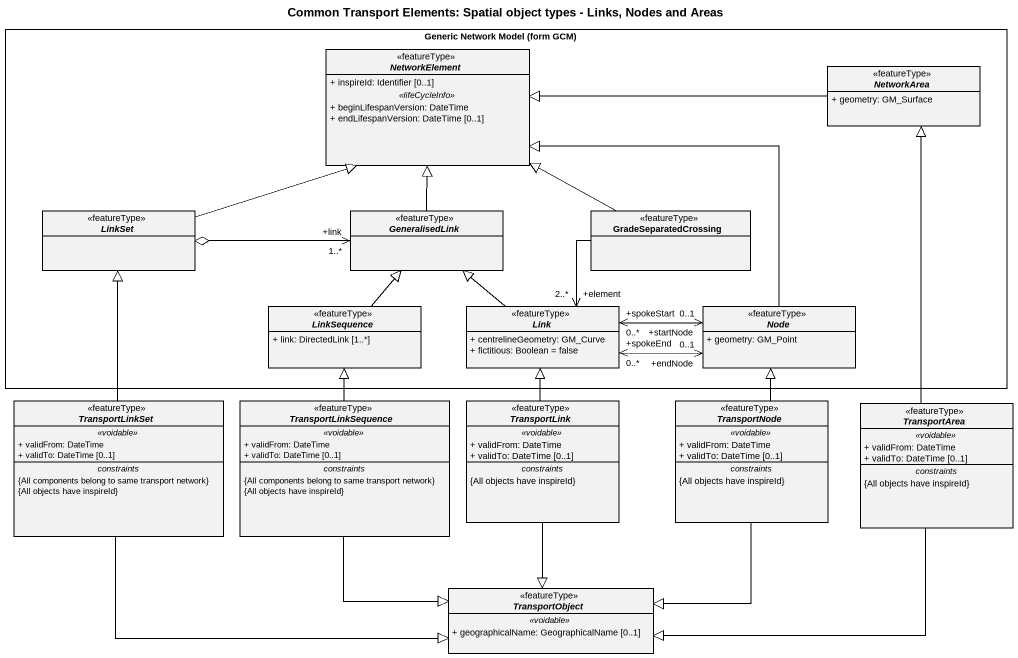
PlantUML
@startuml
title Common Transport Elements: Spatial object types - Links, Nodes and Areas
hide circle
hide empty members
skinparam classAttributeIconSize 0
rectangle "Generic Network Model (form GCM)" as Generic_Network_Model_form {
  abstract class NetworkElement <<featureType>> {
    + inspireId: Identifier [0..1]
    .. <<lifeCycleInfo>> ..
    + beginLifespanVersion: DateTime
    + endLifespanVersion: DateTime [0..1]
  }
  abstract class NetworkArea <<featureType>> {
    + geometry: GM_Surface
  }
  abstract class LinkSet <<featureType>>
  abstract class GeneralisedLink <<featureType>>
  class GradeSeparatedCrossing <<featureType>>
  abstract class LinkSequence <<featureType>> {
    + link: DirectedLink [1..*]
  }
  abstract class Link <<featureType>> {
    + centrelineGeometry: GM_Curve
    + fictitious: Boolean = false
  }
  abstract class "Node" as Node_ <<featureType>> {
    + geometry: GM_Point
  }
}
abstract class TransportLinkSet <<featureType>> {
  .. <<voidable>> ..
  + validFrom: DateTime
  + validTo: DateTime [0..1]
  -- constraints --
  {All components belong to same transport network}
  {All objects have inspireId}
}
abstract class TransportLinkSequence <<featureType>> {
  .. <<voidable>> ..
  + validFrom: DateTime
  + validTo: DateTime [0..1]
  -- constraints --
  {All components belong to same transport network}
  {All objects have inspireId}
}
abstract class TransportLink <<featureType>> {
  .. <<voidable>> ..
  + validFrom: DateTime
  + validTo: DateTime [0..1]
  -- constraints --
  {All objects have inspireId}
}
abstract class TransportNode <<featureType>> {
  .. <<voidable>> ..
  + validFrom: DateTime
  + validTo: DateTime [0..1]
  -- constraints --
  {All objects have inspireId}
}
abstract class TransportArea <<featureType>> {
  .. <<voidable>> ..
  + validFrom: DateTime
  + validTo: DateTime [0..1]
  -- constraints --
  {All objects have inspireId}
}
abstract class TransportObject <<featureType>> {
  .. <<voidable>> ..
  + geographicalName: GeographicalName [0..1]
}
NetworkArea -left-|> NetworkElement
LinkSet -right-|> NetworkElement
GeneralisedLink -up-|> NetworkElement
GeneralisedLink "+link\n1..*" <-left-o LinkSet
GradeSeparatedCrossing -left-|> NetworkElement
GradeSeparatedCrossing --> "+element\n2..*" Link
LinkSequence -up-|> GeneralisedLink
Link -up-|> GeneralisedLink
Link "+spokeEnd\n0..*" <-right-> "+endNode\n0..1" Node_
Link "+spokeStart\n0..*" <-right-> "+startNode\n0..1" Node_
Node_ -up-|> NetworkElement
TransportLinkSet -up-|> LinkSet
TransportLinkSet -right-|> TransportObject
TransportLinkSequence -up-|> LinkSequence
TransportLinkSequence --|> TransportObject
TransportLink -up-|> Link
TransportLink --|> TransportObject
TransportNode -up-|> Node_
TransportNode --|> TransportObject
TransportArea -up-|> NetworkArea
TransportArea -left-|> TransportObject
@enduml
